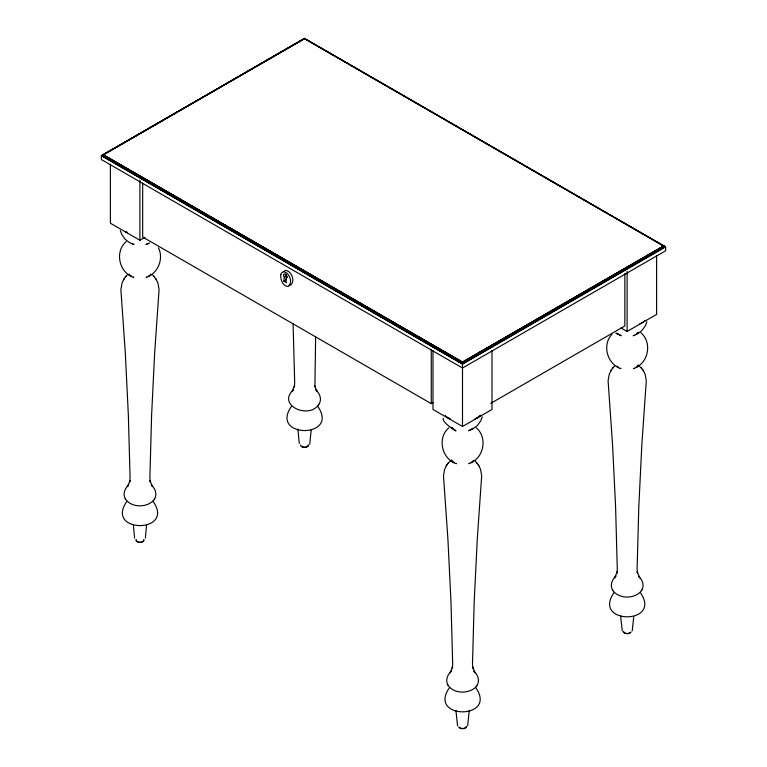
<?xml version="1.0" encoding="UTF-8"?>
<svg xmlns="http://www.w3.org/2000/svg" width="767" height="767" viewBox="0 0 767 767"><rect width="100%" height="100%" fill="white"/><g stroke="black" fill="none" stroke-linecap="round" stroke-linejoin="round"><path stroke-width="1.15" d="M315.64 336.569L314.892 387.009L314.537 385.465L317.135 391.592L315.831 389.78C319.714 393.298 322.178 399.339 319.014 404.113M129.124 274.883L129.182 274.279M451.734 461.14L451.782 460.536M145.375 538.089L146.545 525.261M311.153 430.229L309.705 444.333M469.26 710.347L467.621 725.841M633.763 616.486L632.229 630.81M283.838 281.153L284.308 276.81C282.563 275.621 283.8 272.678 285.64 274.567C288.67 277.05 284.413 279.562 286.542 282.716L283.838 281.153L286.091 279.85L286.561 275.506L285.746 274.03M150.466 275.295L150.84 274.212M473.066 461.552L473.45 460.468M482.261 416.855L480.736 420.853L477.4 425.493L473.172 428.82L468.589 430.747L472.99 428.207M646.869 321.824L645.344 325.822L642.008 330.452L637.78 333.779L633.197 335.716L634.069 335.467M637.732 333.194L637.876 332.686M103.286 154.781L462.501 362.014L663.656 245.881L665.641 246.849L665.641 250.751L462.501 368.035L101.359 159.526L101.359 155.634L304.499 38.35L665.641 246.849L462.501 364.133L101.359 155.634L103.286 154.781L462.501 362.177L663.714 246.006M637.818 365.955L638.058 365.428M154.407 499.144C157.571 494.37 155.107 488.33 151.224 484.821L152.528 486.623L149.929 480.506L150.284 482.04L149.881 477.822L151.598 415.426L154.646 353.088L159.085 289.514L157.887 282.879L155.672 278.555M477.016 685.401C480.18 680.626 477.716 674.586 473.833 671.077L475.128 672.88L472.539 666.763L472.884 668.297L472.491 664.078L474.198 601.683L477.256 539.345L481.686 475.77L480.497 469.136L478.282 464.802M641.624 590.369C644.788 585.595 642.324 579.545 638.441 576.036L639.736 577.848L637.147 571.722L637.492 573.265L637.099 569.047L638.806 506.651L641.864 444.304L646.293 380.739L645.105 374.104L642.89 369.771M124.292 278.555L122.078 282.879L120.879 289.514L125.318 353.088L128.367 415.426L130.083 477.822L129.681 482.04L130.026 480.506L127.437 486.623L128.731 484.821C124.848 488.33 122.384 494.37 125.548 499.144M446.893 464.802L444.678 469.136L443.489 475.77L447.918 539.345L450.977 601.683L452.683 664.078L452.29 668.297L452.635 666.763L450.047 672.88L451.341 671.077C447.458 674.586 444.994 680.626 448.158 685.401M611.5 369.771L609.286 374.104L608.097 380.739L612.526 444.304L615.585 506.651L617.291 569.047L616.898 573.265L617.243 571.722L614.655 577.848L615.949 576.036C612.066 579.545 609.602 585.595 612.766 590.369M125.28 277.165L127.408 274.816M125.251 498.732C131.004 507.735 145.874 507.888 153.179 500.861M293.09 323.856L294.691 382.791L294.288 387.009L294.633 385.465L292.045 391.592L293.339 389.78C277.108 404.947 307.011 418.696 317.787 405.82M447.89 463.421L451.552 459.912M612.497 368.39L614.626 366.041M447.861 684.989C453.613 693.991 468.484 694.145 475.789 687.117M612.469 589.957C618.221 598.95 633.091 599.104 640.397 592.076M123.583 279.533L125.913 276.293M152.921 501.225L154.704 498.732M317.528 406.194L319.312 403.701M446.193 465.79L448.522 462.549M611.884 334.364C601.846 344.939 607.215 364.267 620.963 368.649L620.398 368.4M638.106 332.226L635.69 334.613M610.8 370.749L613.13 367.508M475.521 687.481L477.314 684.989M640.129 592.45L641.921 589.957M283.589 271.854L285.401 270.358C291.556 270.617 295.755 281.652 290.338 285.219L289.149 285.228M126.756 501.513C104.475 533.602 175.49 533.602 153.208 501.513M291.364 406.472C269.083 438.571 340.097 438.571 317.816 406.472M449.357 687.769C427.085 719.858 498.09 719.858 475.818 687.769M613.964 592.728C591.693 624.827 662.698 624.827 640.426 592.728M150.006 275.363L150.361 275.027L148.453 276.465C158.731 271.643 163.639 257.99 158.443 247.799M472.616 461.619L472.971 461.283L471.063 462.722C484.121 456.844 487.438 437.19 476.307 427.813M637.224 366.588L637.578 366.252L635.67 367.681C648.729 361.803 652.046 342.149 640.915 332.773M126.258 241.557C114.35 251.528 119.115 272.841 133.746 277.424L133.18 277.175M448.868 427.813C436.96 437.784 441.725 459.097 456.355 463.68L455.79 463.431M304.499 38.571L101.829 155.586L462.501 363.817L665.171 246.801L304.499 38.523L101.599 155.615L462.501 363.98M110.39 164.243L110.39 223.216L139.891 240.253L144.982 237.31M284.308 276.81L286.561 275.506M286.072 277.827L287.577 276.954M663.791 246.13L462.501 362.34L103.209 154.905M663.896 246.245L462.501 362.523L103.104 155.02M664.03 246.351L462.501 362.705L102.97 155.135M664.174 246.456L462.501 362.887L102.826 155.231M664.347 246.543L462.501 363.079L102.653 155.327M664.529 246.629L462.501 363.27L102.471 155.404L304.499 38.762L664.73 246.696L462.501 363.453L102.27 155.48M664.951 246.753L462.501 363.635L102.049 155.538M142.672 183.265L142.672 237.022L431.265 403.643L433.259 402.483M490.775 403.346L624.846 325.946L624.846 273.618M432.991 350.5L432.991 409.473L462.501 426.5L492.002 409.473L492.002 350.5M621.002 327.94L627.109 331.469L656.61 314.432L656.61 255.469M148.472 243.388L145.989 244.491L149.709 242.986M149.594 275.928L146.209 277.424L146.775 277.175M636.811 367.153L633.427 368.649L633.993 368.4M472.204 462.185L468.819 463.68L469.385 463.431M617.579 367.153L618.72 367.681L616.812 366.252L617.176 366.588M130.371 275.928L131.502 276.465L129.604 275.027L129.959 275.363M452.971 462.185L454.112 462.722L452.204 461.283L452.559 461.619M131.493 243.388L133.976 244.491L129.393 242.564L125.174 239.237L121.828 234.597L120.304 230.599M615.824 333.214L621.193 335.716L616.793 333.175L617.416 333.798M638.23 364.881L643.59 370.749M452.185 428.207C465.013 436.634 441.207 423.307 443.288 418.255M475.156 461.072L478.982 465.79M152.556 274.816L156.372 279.533M452.53 428.485L451.677 427.267M641.27 367.508L641.893 368.39M476.662 462.549L477.285 463.421M154.052 276.293L154.675 277.165M638.374 366.032L638.058 365.571L638.048 366.108M622.267 631.02L620.522 615.316M451.725 460.468L452.108 461.552M129.124 274.212L129.498 275.295M457.554 725.841L455.914 710.347M451.907 427.727L452.051 428.235M299.283 443.537L297.912 429.06M133.41 525.261L134.58 538.089M473.392 460.536L473.44 461.14M150.783 274.279L150.831 274.883M627.109 271.326L627.109 331.469M462.501 362.014L462.501 426.5M431.265 349.877L431.265 403.643M139.891 180.101L139.891 240.253M480.602 415.34A20.699 11.946 0 0 1 475.272 418.849M450.076 418.849A20.699 11.946 0 0 1 448.043 417.814M447.123 417.248A20.699 11.946 0 0 1 445.464 416.002M645.21 320.309A20.699 11.946 0 0 1 639.879 323.808M127.475 232.593A20.699 11.946 0 0 1 125.433 231.557M308.622 445.023A4.036 2.33 0 0 1 304.585 447.353A4.036 2.33 0 0 1 300.549 445.023M630.282 632.487A3.567 2.061 0 0 1 626.275 633.446A3.567 2.061 0 0 1 623.629 631.462M631.097 631.883A4.036 2.33 0 0 1 627.195 633.609A4.036 2.33 0 0 1 623.293 631.883M480.506 415.292A20.699 11.946 0 0 1 475.185 418.792M449.989 418.792A20.699 11.946 0 0 1 445.378 415.954M466.489 726.924A4.036 2.33 0 0 1 462.587 728.65A4.036 2.33 0 0 1 458.685 726.924M466.154 726.493A3.567 2.061 0 0 1 466.029 727.03M465.674 727.519A3.567 2.061 0 0 1 459.5 727.519M143.544 540.236A3.567 2.061 0 0 1 142.499 541.694M141.761 542.02A3.567 2.061 0 0 1 138.194 542.02M137.456 541.694A3.567 2.061 0 0 1 136.411 540.236M143.88 539.46A4.036 2.33 0 0 1 139.977 542.394A4.036 2.33 0 0 1 136.085 539.46M308.152 445.205A3.567 2.061 0 0 1 308.027 445.732M307.672 446.231A3.567 2.061 0 0 1 301.498 446.231M127.38 232.535A20.699 11.946 0 0 1 125.347 231.509M280.837 274.548C280.176 279.255 282.649 286.264 288.085 286.522C293.493 282.956 289.303 271.911 283.138 271.662L281.336 273.157L280.837 274.548"/></g></svg>
